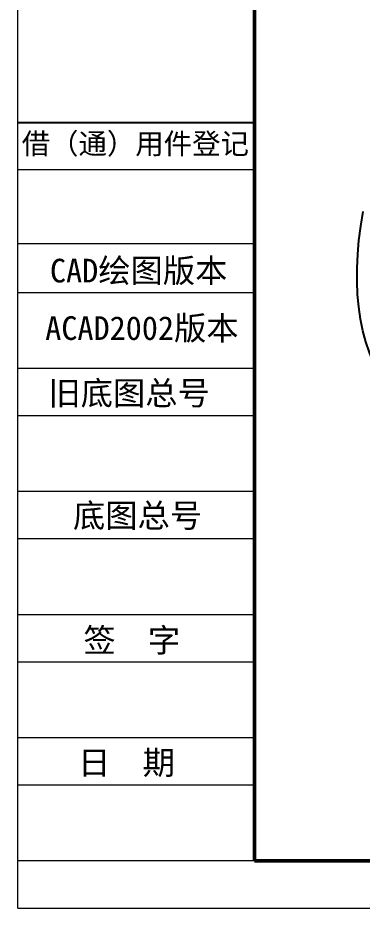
# Model space of a CAD drawing. Header units: millimetres. Extents: x 2517 to 77584, y 486 to 45347.
# Drawn here: x 3493.15 to 3504.79, y 1055.96 to 1086.05 of the extents above; entities that cross this region are included whole.
import ezdxf

# ---------------------------------------------------------------- set-up
doc = ezdxf.new("R2010")
doc.units = ezdxf.units.MM
for name, color, linetype, lineweight in [('实线', 7, 'Continuous', 25), ('引导线', 6, 'Continuous', 9), ('文本', 3, 'Continuous', 15), ('粗实线', 9, 'Continuous', 50)]:
    doc.layers.add(name, color=color, linetype=linetype, lineweight=lineweight)
doc.styles.get("Standard").update_dxf_attribs({"font": 'simfang.ttf'})

msp = doc.modelspace()

# ---------------------------------------------------------------- linework, layer by layer
at = {"color": 7, "linetype": 'Continuous', "lineweight": 25, "flags": 128}
msp.add_lwpolyline([(3506.7192, 1072.5808), (3506.6557, 1072.6202), (3506.3941, 1072.8038), (3506.1481, 1073.0118), (3505.9184, 1073.2437), (3505.7057, 1073.4989), (3505.5106, 1073.7766), (3505.3335, 1074.076), (3505.1749, 1074.3964), (3505.0354, 1074.7369), (3504.9153, 1075.0964), (3504.8149, 1075.4741), (3504.7346, 1075.8688), (3504.6745, 1076.2795), (3504.6347, 1076.705), (3504.6155, 1077.1441), (3504.6169, 1077.5956), (3504.6388, 1078.0583), (3504.6812, 1078.5309), (3504.744, 1079.012), (3504.827, 1079.5004)], dxfattribs=at)
at = {"layer": '实线'}
for p, q in [((3493.148, 1082.5185), (3501.148, 1082.5185)), ((3501.148, 1057.5585), (3501.148, 1075.4785)), ((3501.148, 1075.4785), (3501.148, 1057.5585))]:
    msp.add_line(p, q, dxfattribs=at)
at = {"layer": '引导线'}
for p, q in [((3493.148, 1055.9585), (3493.148, 1150.9985)), ((3501.148, 1080.9185), (3493.148, 1080.9185)), ((3501.148, 1078.4099), (3493.148, 1078.4099)), ((3501.148, 1076.7585), (3493.148, 1076.7585)), ((3501.148, 1074.1985), (3493.148, 1074.1985)), ((3501.148, 1072.5985), (3493.148, 1072.5985)), ((3501.148, 1070.0385), (3493.148, 1070.0385)), ((3501.148, 1068.4385), (3493.148, 1068.4385)), ((3501.148, 1065.8785), (3493.148, 1065.8785)), ((3501.148, 1064.2785), (3493.148, 1064.2785)), ((3501.148, 1061.7185), (3493.148, 1061.7185)), ((3501.148, 1060.1185), (3493.148, 1060.1185)), ((3501.148, 1057.5585), (3493.148, 1057.5585)), ((3493.148, 1055.9585), (3627.548, 1055.9585))]:
    msp.add_line(p, q, dxfattribs=at)
at = {"layer": '粗实线'}
for q in [(3501.148, 1149.3985), (3625.948, 1057.5585)]:
    msp.add_line((3501.148, 1057.5585), q, dxfattribs=at)

# ---------------------------------------------------------------- texts
at = {"layer": '文本', "ltscale": 0.2, "attachment_point": 5}
for s, insert, char_height, width in [('借（通）用件登记', (3497.12, 1081.7524), 0.704, 16.361152), ('CAD绘图版本', (3497.2337, 1077.4609), 0.8, 24.255046), ('ACAD2002版本', (3497.3433, 1075.5181), 0.8, 18.723046), ('旧底图总号', (3496.9104, 1073.3217), 0.8, 21.180297), ('底图总号', (3497.1963, 1069.1834), 0.8, 4.643712), ('签  字', (3497.0009, 1064.9719), 0.8, 4.643712), ('日  期', (3496.8223, 1060.8319), 0.8, 4.643712)]:
    msp.add_mtext(s, dxfattribs=dict(at, insert=insert, char_height=char_height, width=width))

doc.saveas('drawing.dxf')
